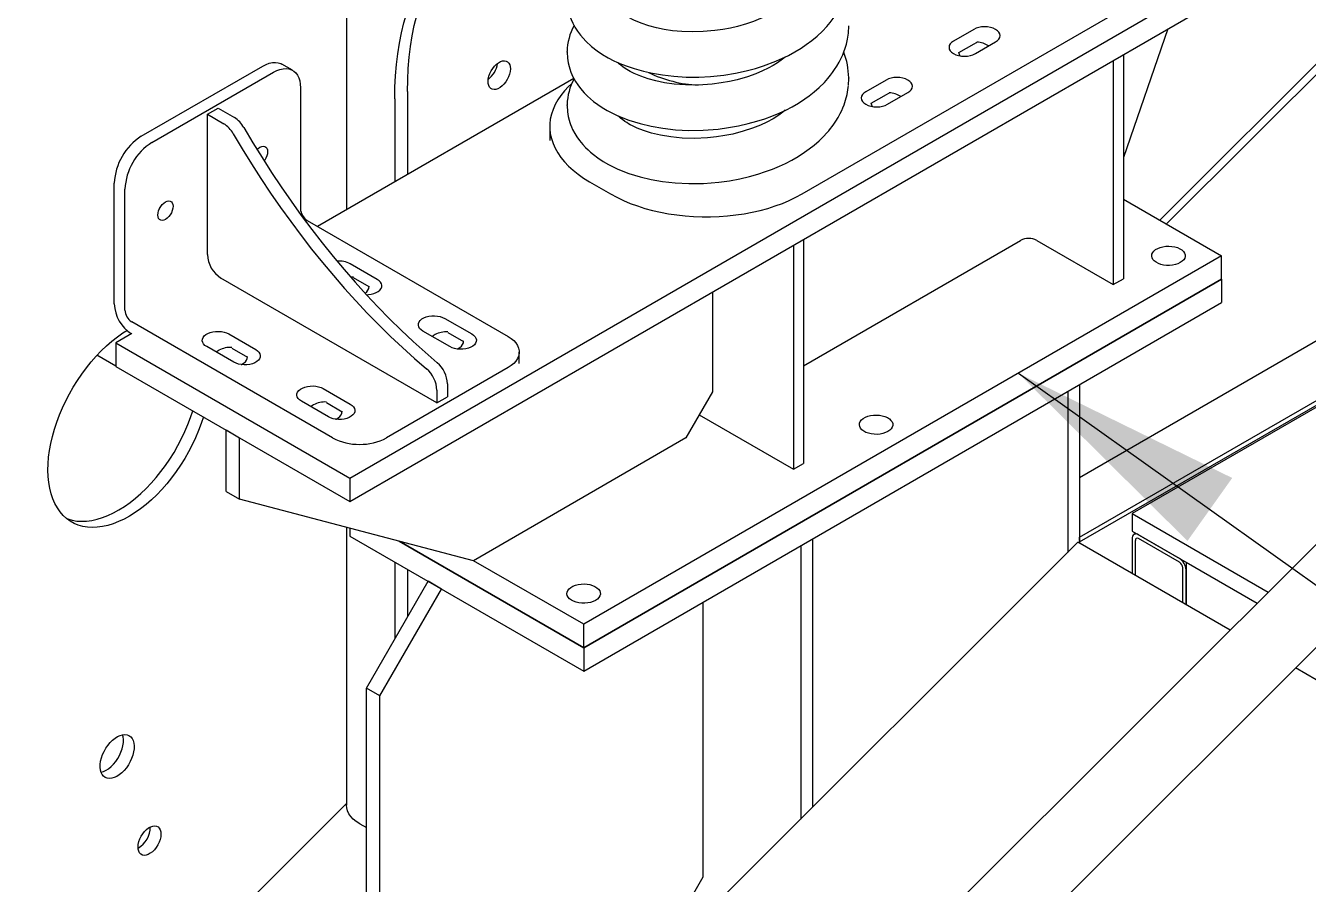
# Model space of a CAD drawing. Header units: millimetres. Extents: x 0 to 55611, y 0 to 32827.
# Drawn here: x 35258 to 35941, y 12356 to 12813 of the extents above; entities that cross this region are included whole.
import ezdxf

# ---------------------------------------------------------------- set-up
doc = ezdxf.new("R2010")
doc.units = ezdxf.units.MM
doc.header["$LTSCALE"] = 10
doc.linetypes.add('SLD-Continua', pattern=[0])
doc.layers.add('EQUIPO', color=30, linetype='SLD-Continua')
doc.layers.add('STRUC', color=5, linetype='SLD-Continua')
doc.styles.add('1', font='romans.shx', dxfattribs={"height": 125})
doc.dimstyles.new('50', dxfattribs={"dimscale": 0, "dimtxt": 125, "dimasz": 125, "dimexe": 125, "dimexo": 125, "dimgap": 50, "dimtad": 1, "dimdec": 0, "dimlfac": 49.861111, "dimzin": 1, "dimtxsty": '1', "dimcen": 2.5, "dimclrd": 1, "dimclre": 1, "dimadec": 0, "dimazin": 0, "dimtfac": 1, "dimtdec": 0, "dimtmove": 0, "dimatfit": 3, "dimfxl": 1, "dimtzin": 1, "dimarcsym": 0})

msp = doc.modelspace()

# ---------------------------------------------------------------- linework, layer by layer
at = {"color": 7, "linetype": 'SLD-Continua', "lineweight": 25}
for p, q in [((35430.52, 12572.4), (35939.64, 12866.31)), ((35430.52, 12559.96), (35939.64, 12853.86)), ((35865.83, 12811.26), (35842.12, 12742.8)), ((35842.12, 12797.57), (35842.12, 12678.4)), ((35836.66, 12794.42), (35836.66, 12675.25)), ((35549.74, 12784.91), (35413.41, 12706.21)), ((35842.12, 12720.73), (35894.38, 12690.56)), ((35666.54, 12696.21), (35666.54, 12577.04)), ((35672, 12699.36), (35672, 12580.19)), ((35672, 12632.12), (35787.38, 12698.72)), ((35796, 12698.72), (35836.66, 12675.25)), ((35894.38, 12690.56), (35554.97, 12494.62)), ((35894.38, 12678.12), (35894.38, 12690.56)), ((35894.38, 12678.12), (35554.97, 12482.18)), ((35836.66, 12675.25), (35842.12, 12678.4)), ((35623.51, 12671.36), (35623.51, 12618.21)), ((35314.65, 12649.2), (35306.07, 12644.24)), ((35306.07, 12644.24), (35306.07, 12631.8)), ((35306.07, 12644.24), (35430.52, 12572.4)), ((35306.07, 12631.8), (35430.52, 12559.96)), ((35623.51, 12618.21), (35609.36, 12593.72)), ((35616.43, 12605.96), (35666.54, 12577.04)), ((35364.7, 12565.29), (35364.7, 12597.95)), ((35364.7, 12597.95), (35371.89, 12593.8)), ((35371.89, 12561.14), (35371.89, 12593.8)), ((35609.36, 12593.72), (35496.34, 12528.47)), ((35666.54, 12577.04), (35672, 12580.19)), ((35430.52, 12572.4), (35430.52, 12559.96)), ((35364.7, 12565.29), (35371.89, 12561.14)), ((35496.34, 12528.47), (35371.89, 12561.14)), ((35554.97, 12482.18), (35456.8, 12538.85)), ((35554.97, 12494.62), (35496.34, 12528.47)), ((35554.97, 12482.18), (35554.97, 12494.62))]:
    msp.add_line(p, q, dxfattribs=at)
at = {"color": 7, "linetype": 'SLD-Continua', "lineweight": 25, "flags": 128}
for points in [[(35872.38, 12686.93), (35871.16, 12686.34), (35869.78, 12685.89), (35868.27, 12685.58), (35866.7, 12685.44), (35865.1, 12685.46), (35863.54, 12685.64), (35862.06, 12685.99), (35860.71, 12686.48), (35859.54, 12687.1), (35858.57, 12687.83), (35857.85, 12688.65), (35857.39, 12689.53), (35857.21, 12690.44), (35857.32, 12691.36), (35857.71, 12692.25), (35858.37, 12693.09), (35859.27, 12693.85), (35860.4, 12694.5), (35861.71, 12695.02), (35863.16, 12695.4), (35864.71, 12695.63), (35866.3, 12695.69), (35867.88, 12695.59), (35869.41, 12695.32), (35870.83, 12694.91), (35872.1, 12694.35), (35873.17, 12693.67), (35874.02, 12692.89), (35874.61, 12692.04), (35874.93, 12691.13), (35874.97, 12690.21), (35874.72, 12689.31), (35874.19, 12688.44), (35873.41, 12687.64), (35872.38, 12686.93)], [(35432.43, 12679.19), (35431.3, 12679.19), (35431.06, 12679.18)], [(35475.9, 12648.67), (35474.87, 12647.96), (35474.5, 12647.62)], [(35360.95, 12640.37), (35359.93, 12639.66), (35359.55, 12639.32)], [(35487.67, 12641), (35487.88, 12641.1), (35489.01, 12641.75), (35489.91, 12642.5), (35490.57, 12643.34), (35490.96, 12644.23), (35491.07, 12645.15), (35491.06, 12645.35)], [(35372.72, 12632.7), (35372.93, 12632.8), (35374.06, 12633.45), (35374.97, 12634.21), (35375.63, 12635.05), (35376.02, 12635.94), (35376.12, 12636.86), (35376.11, 12637.05)], [(35411.24, 12611.34), (35410.22, 12610.63), (35409.84, 12610.29)], [(35423.01, 12603.67), (35423.22, 12603.77), (35424.35, 12604.42), (35425.26, 12605.18), (35425.92, 12606.02), (35426.31, 12606.91), (35426.41, 12607.83), (35426.4, 12608.02)], [(35716.82, 12597.13), (35715.6, 12596.54), (35714.21, 12596.08), (35712.71, 12595.78), (35711.13, 12595.63), (35709.54, 12595.65), (35707.98, 12595.84), (35706.5, 12596.18), (35705.15, 12596.67), (35703.97, 12597.29), (35703.01, 12598.02), (35702.28, 12598.84), (35701.83, 12599.73), (35701.65, 12600.64), (35701.75, 12601.56), (35702.14, 12602.45), (35702.8, 12603.29), (35703.71, 12604.04), (35704.84, 12604.69), (35706.15, 12605.22), (35707.6, 12605.6), (35709.14, 12605.82), (35710.73, 12605.89), (35712.32, 12605.78), (35713.84, 12605.52), (35715.26, 12605.1), (35716.53, 12604.54), (35717.61, 12603.86), (35718.46, 12603.08), (35719.05, 12602.23), (35719.37, 12601.33), (35719.4, 12600.41), (35719.16, 12599.5), (35718.63, 12598.63), (35717.84, 12597.83), (35716.82, 12597.13)], [(35561.26, 12507.32), (35560.03, 12506.73), (35558.65, 12506.28), (35557.14, 12505.97), (35555.57, 12505.83), (35553.98, 12505.85), (35552.41, 12506.03), (35550.94, 12506.38), (35549.59, 12506.87), (35548.41, 12507.49), (35547.44, 12508.22), (35546.72, 12509.04), (35546.26, 12509.92), (35546.08, 12510.83), (35546.19, 12511.75), (35546.58, 12512.64), (35547.24, 12513.48), (35548.15, 12514.24), (35549.27, 12514.89), (35550.58, 12515.41), (35552.04, 12515.79), (35553.58, 12516.02), (35555.17, 12516.08), (35556.75, 12515.98), (35558.28, 12515.71), (35559.7, 12515.3), (35560.97, 12514.74), (35562.04, 12514.06), (35562.89, 12513.28), (35563.49, 12512.43), (35563.81, 12511.52), (35563.84, 12510.6), (35563.59, 12509.7), (35563.07, 12508.83), (35562.28, 12508.03), (35561.26, 12507.32)]]:
    msp.add_lwpolyline(points, dxfattribs=at)
at = {"color": 7, "linetype": 'SLD-Continua', "lineweight": 25}
for centre, radius, start, end in [((35763.85, 12792.68), 11.54, 55.24212, 88.41912), ((35757.91, 12799.23), 3.53, 186.83926, 221.91098), ((35717.18, 12765.74), 11.54, 55.24212, 88.41912), ((35711.24, 12772.29), 3.53, 186.83927, 221.91111), ((35791.69, 12690.4), 9.37, 62.60967, 117.39033), ((35436.62, 12674.35), 4.15, 299.09562, 0.41995), ((35481.99, 12637.17), 13.01, 86.77304, 117.92098), ((35367.04, 12628.88), 13.01, 86.77304, 117.92098), ((35417.33, 12599.84), 13.01, 86.77304, 117.92098)]:
    msp.add_arc(centre, radius, start, end, dxfattribs=at)
at = {"layer": 'EQUIPO', "linetype": 'SLD-Continua', "lineweight": 25}
for p, q in [((35428.78, 13836.57), (35428.78, 12715.09)), ((35861.46, 12709.57), (36196.18, 13043.47)), ((35865.05, 12707.49), (36199.77, 13041.4)), ((35671.14, 12723.46), (35856.68, 12830.57)), ((35762.5, 12810.98), (35751.75, 12804.77)), ((35762.5, 12803.14), (35754.46, 12798.5)), ((35763.35, 12798.08), (35774.09, 12804.28)), ((35546.22, 12798.77), (35546.21, 12799.21)), ((35319.62, 12754.15), (35384.28, 12791.48)), ((35400.09, 12789.22), (35394.44, 12792.48)), ((35325.28, 12750.88), (35389.93, 12788.21)), ((35695.82, 12781.54), (35696.01, 12784.63)), ((35695.98, 12785.27), (35695.95, 12784.62)), ((35715.83, 12784.04), (35705.08, 12777.83)), ((35404.3, 12779.91), (35404.3, 12715.62)), ((35461.27, 12778), (35461.27, 12733.84)), ((35715.83, 12776.2), (35707.79, 12771.56)), ((35716.68, 12771.14), (35727.43, 12777.34)), ((35354.78, 12765.84), (35360.43, 12769.11)), ((35360.43, 12769.11), (35369.12, 12764.09)), ((35454.48, 12774.08), (35454.48, 12729.92)), ((35546.2, 12770.48), (35546.17, 12770.93)), ((35354.78, 12691.18), (35354.78, 12765.84)), ((35354.78, 12765.84), (35363.46, 12760.83)), ((35536.91, 12759.38), (35536.91, 12751.88)), ((35305.25, 12664.97), (35305.25, 12729.26)), ((35558, 12729.99), (35569.32, 12723.46)), ((35310.91, 12661.7), (35310.91, 12726)), ((35407.89, 12709.4), (35514.77, 12647.7)), ((35445.17, 12678.03), (35430.8, 12686.32)), ((35476.91, 12612.37), (35361.96, 12678.73)), ((35440.77, 12674.04), (35432.43, 12678.85)), ((35421.37, 12593.79), (35314.5, 12655.48)), ((35481.09, 12657.29), (35495.46, 12649)), ((35366.14, 12649), (35380.51, 12640.7)), ((35483.78, 12642.26), (35469.42, 12650.55)), ((35482.72, 12649.82), (35491.06, 12645.01)), ((35368.84, 12633.96), (35354.47, 12642.26)), ((35367.77, 12641.52), (35376.11, 12636.71)), ((35520.72, 12633.22), (35520.72, 12639.41)), ((35306.07, 12631.84), (35296.01, 12637.65)), ((35514.77, 12631.11), (35450.11, 12593.79)), ((35416.43, 12619.97), (35430.8, 12611.67)), ((35476.91, 12619.18), (35476.91, 12612.37)), ((35482.56, 12622.45), (35482.56, 12615.64)), ((35419.13, 12604.93), (35404.76, 12613.23)), ((35418.06, 12612.49), (35426.4, 12607.68)), ((35476.91, 12612.37), (35482.56, 12615.64)), ((35428.78, 12546.2), (35428.78, 12398.39)), ((35454.48, 12527.75), (35454.48, 12486.87)), ((35461.27, 12523.83), (35461.27, 12498.62)), ((35428.78, 12399.4), (35231.68, 12202.77)), ((35435.81, 12388.6), (35439.37, 12386.54))]:
    msp.add_line(p, q, dxfattribs=at)
at = {"layer": 'EQUIPO', "linetype": 'SLD-Continua', "lineweight": 25, "flags": 128}
for points in [[(35454.48, 12774.08), (35454.58, 12780.26), (35454.88, 12786.31), (35455.38, 12792.23), (35456.09, 12798.01), (35456.98, 12803.65), (35458.08, 12809.12), (35459.37, 12814.43), (35460.86, 12819.57), (35462.54, 12824.54), (35464.41, 12829.31), (35466.46, 12833.89), (35468.7, 12838.28), (35471.12, 12842.46), (35473.72, 12846.43), (35476.49, 12850.18), (35479.43, 12853.72), (35482.54, 12857.02), (35485.81, 12860.1), (35489.24, 12862.94), (35492.82, 12865.55), (35496.55, 12867.91), (35500.42, 12870.02), (35504.43, 12871.89), (35508.57, 12873.51), (35512.84, 12874.87), (35517.23, 12875.98), (35521.54, 12876.8)], [(35461.27, 12778), (35461.37, 12784.17), (35461.67, 12790.23), (35462.17, 12796.15), (35462.87, 12801.93), (35463.77, 12807.57), (35464.87, 12813.04), (35466.16, 12818.35), (35467.65, 12823.49), (35469.33, 12828.45), (35471.19, 12833.23), (35473.25, 12837.81), (35475.49, 12842.2), (35477.91, 12846.38), (35480.51, 12850.35), (35483.28, 12854.1), (35486.22, 12857.63), (35489.33, 12860.94), (35492.6, 12864.02), (35496.03, 12866.86), (35499.61, 12869.46), (35500.52, 12870.07)], [(35546.15, 12827.08), (35546.32, 12823.95), (35546.8, 12821.09), (35547.48, 12818.51), (35548.28, 12816.27), (35549.16, 12814.28), (35550.29, 12812.17), (35551.67, 12809.98), (35553.23, 12807.87), (35556.06, 12804.7), (35559.14, 12801.86), (35562.1, 12799.56), (35565.04, 12797.59), (35568.05, 12795.83), (35571.08, 12794.26), (35574.13, 12792.88), (35577.59, 12791.51), (35581.77, 12790.09), (35586.73, 12788.7), (35591.5, 12787.64), (35596.88, 12786.72), (35602.87, 12786.03), (35609.47, 12785.63), (35616.17, 12785.6), (35622.48, 12785.92), (35629.49, 12786.65), (35635.81, 12787.67), (35641.45, 12788.89), (35646.39, 12790.2), (35650.66, 12791.54), (35657.25, 12794.03), (35663.99, 12797.16), (35670.6, 12800.96), (35673.39, 12802.84), (35676.28, 12804.98), (35679.2, 12807.41), (35682.02, 12810.05), (35684.34, 12812.51), (35686.19, 12814.71), (35687.77, 12816.81), (35689.21, 12818.92), (35690.62, 12821.27), (35691.9, 12823.72), (35692.99, 12826.18), (35693.41, 12827.23), (35693.73, 12828.13), (35694.03, 12828.99), (35694.44, 12830.34), (35694.94, 12832.23), (35695.44, 12834.68), (35695.84, 12837.68), (35695.95, 12840.09)], [(35662.2, 12824.59), (35660.98, 12823.6), (35658.73, 12821.98), (35656.53, 12820.56), (35654.13, 12819.18), (35652, 12818.08), (35649.92, 12817.09), (35647.85, 12816.19), (35645.4, 12815.22), (35641.56, 12813.89), (35636.8, 12812.53), (35633.1, 12811.67), (35628.98, 12810.9), (35624.7, 12810.29), (35618.5, 12809.76), (35612.64, 12809.62), (35607.2, 12809.81), (35602.22, 12810.28), (35597.72, 12810.95), (35593.64, 12811.79), (35589.57, 12812.87), (35585.54, 12814.23), (35581.68, 12815.89), (35578.29, 12817.71), (35576.54, 12818.85), (35575.16, 12819.88), (35574.09, 12820.78), (35573.2, 12821.64)], [(35546.15, 12798.79), (35546.32, 12795.64), (35546.72, 12793.13), (35547.17, 12791.25), (35547.54, 12790), (35548.16, 12788.27), (35549.28, 12785.74), (35550.6, 12783.34), (35551.82, 12781.47), (35553.31, 12779.47), (35555.21, 12777.28), (35557.05, 12775.42), (35558.6, 12774.01), (35560.28, 12772.63), (35562.42, 12771.03), (35564.88, 12769.39), (35567.51, 12767.82), (35570.3, 12766.35), (35573.16, 12765), (35579.03, 12762.69), (35584.97, 12760.85), (35590.89, 12759.45), (35597.07, 12758.38), (35603.76, 12757.64), (35610.92, 12757.28), (35618.52, 12757.37), (35626.49, 12757.98), (35631.96, 12758.71), (35637.43, 12759.69), (35642.5, 12760.85), (35647.12, 12762.12), (35651.3, 12763.46), (35655.06, 12764.84), (35659.01, 12766.48), (35662.46, 12768.08), (35665.84, 12769.84), (35669.2, 12771.78), (35672.59, 12773.97), (35675, 12775.69), (35677.53, 12777.69), (35680.24, 12780.04), (35683.01, 12782.77), (35684.86, 12784.8), (35686.29, 12786.54), (35687.37, 12787.95), (35688.5, 12789.55), (35689.71, 12791.42), (35690.98, 12793.62), (35692.01, 12795.66), (35692.81, 12797.42), (35693.45, 12799.03), (35694.1, 12800.91), (35694.73, 12803.08), (35695.32, 12805.69), (35695.8, 12808.97), (35696.01, 12812.94)], [(35774.09, 12804.28), (35775.11, 12805), (35775.87, 12805.82), (35776.34, 12806.71), (35776.5, 12807.63), (35776.34, 12808.55), (35775.87, 12809.44), (35775.11, 12810.26), (35774.09, 12810.98), (35772.85, 12811.57), (35771.43, 12812), (35769.9, 12812.27), (35768.3, 12812.36), (35766.7, 12812.27), (35765.16, 12812), (35763.74, 12811.57), (35762.5, 12810.98)], [(35751.75, 12804.77), (35750.73, 12804.05), (35749.97, 12803.24), (35749.51, 12802.35), (35749.35, 12801.42), (35749.51, 12800.5), (35749.97, 12799.61), (35750.73, 12798.79), (35751.75, 12798.08), (35752.99, 12797.49), (35754.41, 12797.05), (35755.95, 12796.78), (35757.55, 12796.69), (35759.15, 12796.78), (35760.69, 12797.05), (35762.1, 12797.49), (35763.35, 12798.08)], [(35764.17, 12803.88), (35763.74, 12803.73), (35762.5, 12803.14)], [(35662.34, 12796.39), (35662.16, 12796.23), (35660.04, 12794.6), (35658.05, 12793.22), (35655.71, 12791.77), (35653.06, 12790.31), (35650.1, 12788.87), (35646.51, 12787.35), (35642.07, 12785.75), (35636.71, 12784.2), (35632.62, 12783.27), (35628.13, 12782.46), (35623.25, 12781.83), (35618.31, 12781.45), (35613.63, 12781.31), (35609.22, 12781.4), (35603.19, 12781.86), (35597.89, 12782.61), (35593.33, 12783.56), (35589.21, 12784.68), (35585.34, 12786.01), (35581.79, 12787.53), (35579.65, 12788.62), (35577.93, 12789.63), (35576.58, 12790.52), (35575.76, 12791.11), (35574.86, 12791.81), (35573.88, 12792.67), (35573.27, 12793.27)], [(35384.28, 12791.48), (35386.01, 12792.35), (35387.72, 12792.98), (35389.37, 12793.34), (35390.95, 12793.43), (35392.44, 12793.25), (35393.8, 12792.8), (35394.44, 12792.48)], [(35389.93, 12788.21), (35391.67, 12789.09), (35393.37, 12789.71), (35395.03, 12790.07), (35396.61, 12790.16), (35398.1, 12789.99), (35399.46, 12789.54), (35400.69, 12788.83), (35401.76, 12787.87), (35402.66, 12786.67), (35403.37, 12785.26), (35403.88, 12783.64), (35404.2, 12781.85), (35404.3, 12779.91)], [(35515.62, 12792.2), (35515.9, 12791.14), (35515.97, 12789.92), (35515.85, 12788.59), (35515.53, 12787.2), (35515.02, 12785.78), (35514.34, 12784.4), (35513.52, 12783.09), (35512.57, 12781.9), (35511.54, 12780.87), (35510.46, 12780.04), (35509.37, 12779.43), (35508.29, 12779.07), (35507.28, 12778.97), (35506.36, 12779.13), (35505.57, 12779.54), (35504.92, 12780.19), (35504.45, 12781.07), (35504.18, 12782.13), (35504.1, 12783.35), (35504.22, 12784.68), (35504.54, 12786.07), (35505.05, 12787.49), (35505.73, 12788.87), (35506.55, 12790.18), (35507.5, 12791.37), (35508.53, 12792.4), (35509.61, 12793.23), (35510.71, 12793.84), (35511.78, 12794.2), (35512.79, 12794.3), (35513.71, 12794.15), (35514.51, 12793.73), (35515.15, 12793.08), (35515.62, 12792.2)], [(35727.43, 12777.34), (35728.44, 12778.06), (35729.2, 12778.88), (35729.67, 12779.76), (35729.83, 12780.69), (35729.67, 12781.61), (35729.2, 12782.5), (35728.44, 12783.32), (35727.43, 12784.04), (35726.18, 12784.62), (35724.76, 12785.06), (35723.23, 12785.33), (35721.63, 12785.42), (35720.03, 12785.33), (35718.49, 12785.06), (35717.07, 12784.62), (35715.83, 12784.04)], [(35548.45, 12781.94), (35546.94, 12780.54), (35544.76, 12778.25), (35542.84, 12775.89), (35541.17, 12773.46), (35539.77, 12770.98), (35538.65, 12768.45), (35537.8, 12765.88), (35537.23, 12763.29), (35536.95, 12760.69), (35536.95, 12758.07), (35537.23, 12755.47), (35537.8, 12752.88), (35538.65, 12750.31), (35539.77, 12747.78), (35541.17, 12745.3), (35542.84, 12742.87), (35544.76, 12740.51), (35546.94, 12738.22), (35549.36, 12736.02), (35552.02, 12733.9), (35554.91, 12731.89), (35558, 12729.99)], [(35546.15, 12770.48), (35546.34, 12767.21), (35546.76, 12764.62), (35547.23, 12762.73), (35547.61, 12761.49), (35548, 12760.39), (35548.49, 12759.15), (35549.11, 12757.78), (35550.26, 12755.62), (35551.39, 12753.78), (35552.78, 12751.84), (35554.48, 12749.78), (35555.98, 12748.17), (35557.33, 12746.85), (35558.57, 12745.74), (35560.23, 12744.36), (35562.52, 12742.66), (35565.33, 12740.8), (35568.1, 12739.19), (35570.68, 12737.86), (35573.21, 12736.68), (35579.06, 12734.37), (35584.96, 12732.55), (35590.8, 12731.17), (35596.96, 12730.1), (35603.68, 12729.34), (35610.94, 12728.98), (35618.69, 12729.08), (35626.86, 12729.72), (35632.49, 12730.49), (35638.06, 12731.52), (35643.13, 12732.7), (35647.71, 12733.99), (35651.79, 12735.33), (35655.39, 12736.67), (35659.12, 12738.22), (35662.37, 12739.74), (35665.69, 12741.45), (35669.07, 12743.4), (35672.53, 12745.63), (35674.99, 12747.39), (35677.57, 12749.41), (35680.23, 12751.73), (35682.83, 12754.27), (35684.19, 12755.75), (35685.35, 12757.08), (35686.3, 12758.25), (35687.1, 12759.28), (35688.04, 12760.58), (35689.13, 12762.2), (35690.35, 12764.19), (35691.43, 12766.17), (35692.25, 12767.86), (35692.89, 12769.32), (35693.49, 12770.85), (35694.34, 12773.37), (35695.1, 12776.32), (35695.73, 12780.07), (35695.79, 12781.08)], [(35705.08, 12777.83), (35704.06, 12777.11), (35703.3, 12776.29), (35702.84, 12775.41), (35702.68, 12774.48), (35702.84, 12773.56), (35703.3, 12772.67), (35704.06, 12771.85), (35705.08, 12771.14), (35706.32, 12770.55), (35707.74, 12770.11), (35709.28, 12769.84), (35710.88, 12769.75), (35712.48, 12769.84), (35714.02, 12770.11), (35715.43, 12770.55), (35716.68, 12771.14)], [(35717.5, 12776.94), (35717.07, 12776.79), (35715.83, 12776.2)], [(35662.12, 12767.93), (35661.01, 12767.01), (35658.75, 12765.39), (35655.72, 12763.47), (35652.47, 12761.71), (35648.97, 12760.06), (35644.8, 12758.39), (35639.91, 12756.78), (35634.27, 12755.32), (35630.11, 12754.48), (35625.63, 12753.8), (35620.89, 12753.31), (35613.89, 12753.01), (35607.32, 12753.2), (35601.28, 12753.79), (35595.82, 12754.7), (35590.98, 12755.86), (35586.76, 12757.18), (35583.39, 12758.5), (35580.88, 12759.68), (35579.79, 12760.25), (35578.84, 12760.78), (35577.86, 12761.38), (35576.84, 12762.04), (35575.76, 12762.8), (35574.53, 12763.79), (35573.27, 12764.96)], [(35368.52, 12755.5), (35373.29, 12747.46), (35378.19, 12739.5), (35383.23, 12731.65), (35388.4, 12723.9), (35393.69, 12716.27), (35399.1, 12708.76), (35404.62, 12701.37), (35410.25, 12694.12), (35415.99, 12687.01), (35421.82, 12680.05), (35427.75, 12673.25), (35433.76, 12666.61), (35439.86, 12660.13), (35446.03, 12653.83), (35452.27, 12647.7), (35458.58, 12641.77), (35464.94, 12636.02), (35471.35, 12630.47)], [(35374.18, 12758.76), (35378.94, 12750.72), (35383.85, 12742.77), (35388.89, 12734.92), (35394.05, 12727.17), (35399.34, 12719.54), (35404.75, 12712.02), (35410.28, 12704.64), (35415.91, 12697.39), (35421.65, 12690.28), (35427.48, 12683.32), (35433.41, 12676.52), (35439.42, 12669.87), (35445.52, 12663.4), (35451.69, 12657.09), (35457.93, 12650.97), (35464.23, 12645.03), (35470.6, 12639.28), (35477.01, 12633.73)], [(35381.19, 12747.03), (35381.85, 12747.65), (35382.75, 12748.29)], [(35382.75, 12748.29), (35383.65, 12748.69), (35384.5, 12748.84), (35385.27, 12748.73), (35385.91, 12748.36), (35386.39, 12747.75), (35386.69, 12746.94), (35386.79, 12745.95), (35386.69, 12744.86), (35386.39, 12743.7), (35385.91, 12742.53), (35385.27, 12741.42), (35384.97, 12741)], [(35569.32, 12723.46), (35572.61, 12721.67), (35576.1, 12720.01), (35579.76, 12718.47), (35583.58, 12717.07), (35587.54, 12715.81), (35591.63, 12714.7), (35595.84, 12713.74), (35600.14, 12712.93), (35604.52, 12712.28), (35608.96, 12711.8), (35613.45, 12711.47), (35617.97, 12711.3), (35622.49, 12711.3), (35627, 12711.47), (35631.49, 12711.8), (35635.93, 12712.28), (35640.32, 12712.93), (35644.62, 12713.74), (35648.82, 12714.7), (35652.91, 12715.81), (35656.88, 12717.07), (35660.7, 12718.47), (35664.36, 12720.01), (35667.84, 12721.67), (35671.14, 12723.46)], [(35332.46, 12719.26), (35333.36, 12719.66), (35334.21, 12719.81), (35334.98, 12719.7), (35335.62, 12719.33), (35336.1, 12718.72), (35336.4, 12717.9), (35336.5, 12716.92), (35336.4, 12715.83), (35336.1, 12714.67), (35335.62, 12713.5), (35334.98, 12712.39), (35334.21, 12711.39), (35333.36, 12710.55), (35332.46, 12709.92), (35331.56, 12709.52), (35330.7, 12709.37), (35329.94, 12709.48), (35329.3, 12709.85), (35328.82, 12710.46), (35328.52, 12711.27), (35328.42, 12712.25), (35328.52, 12713.35), (35328.82, 12714.51), (35329.3, 12715.67), (35329.94, 12716.78), (35330.7, 12717.78), (35331.56, 12718.62), (35332.46, 12719.26)], [(35439.4, 12669.89), (35440.47, 12669.94), (35441.96, 12670.14), (35443.35, 12670.5), (35444.61, 12670.99), (35445.68, 12671.61), (35446.54, 12672.34), (35447.16, 12673.14), (35447.51, 12674), (35447.58, 12674.88), (35447.37, 12675.75), (35446.88, 12676.58), (35446.14, 12677.35), (35445.17, 12678.03)], [(35469.42, 12650.55), (35468.44, 12651.23), (35467.7, 12652), (35467.22, 12652.83), (35467.01, 12653.7), (35467.08, 12654.58), (35467.43, 12655.44), (35468.04, 12656.24), (35468.9, 12656.97), (35469.98, 12657.59), (35471.24, 12658.09), (35472.63, 12658.44), (35474.11, 12658.64), (35475.63, 12658.68), (35477.14, 12658.56), (35478.59, 12658.28), (35479.92, 12657.85), (35481.09, 12657.29)], [(35352.64, 12604.91), (35351.49, 12601.39), (35350.06, 12597.6), (35348.47, 12593.82), (35346.71, 12590.08), (35344.79, 12586.4), (35342.72, 12582.78), (35340.52, 12579.26), (35338.19, 12575.84), (35335.74, 12572.54), (35333.18, 12569.37), (35330.54, 12566.36), (35327.81, 12563.52), (35325.01, 12560.85), (35322.15, 12558.37), (35319.26, 12556.09), (35316.33, 12554.03), (35313.39, 12552.19), (35310.45, 12550.58), (35307.52, 12549.21), (35304.61, 12548.09), (35301.75, 12547.22), (35298.94, 12546.6), (35296.19, 12546.23), (35293.52, 12546.13), (35290.95, 12546.29), (35288.47, 12546.7), (35286.11, 12547.37), (35283.88, 12548.3), (35281.78, 12549.47), (35279.83, 12550.89), (35278.04, 12552.55), (35276.4, 12554.43), (35274.94, 12556.54), (35273.66, 12558.85), (35272.56, 12561.37), (35271.65, 12564.08), (35270.93, 12566.96), (35270.41, 12570), (35270.08, 12573.19), (35269.96, 12576.52), (35270.04, 12579.96), (35270.32, 12583.5), (35270.79, 12587.13), (35271.47, 12590.83), (35272.34, 12594.58), (35273.4, 12598.36), (35274.64, 12602.16), (35276.06, 12605.96), (35277.66, 12609.74), (35279.42, 12613.48), (35281.34, 12617.16), (35283.4, 12620.78), (35285.61, 12624.3), (35287.94, 12627.72), (35290.39, 12631.02), (35292.94, 12634.18), (35295.59, 12637.2), (35298.32, 12640.04), (35301.12, 12642.71), (35303.97, 12645.19), (35306.87, 12647.46), (35309.8, 12649.53), (35311.91, 12650.87)], [(35354.47, 12642.26), (35353.5, 12642.93), (35352.75, 12643.7), (35352.27, 12644.54), (35352.06, 12645.41), (35352.13, 12646.29), (35352.48, 12647.14), (35353.09, 12647.95), (35353.95, 12648.67), (35355.03, 12649.29), (35356.29, 12649.79), (35357.68, 12650.15), (35359.17, 12650.35), (35360.69, 12650.39), (35362.2, 12650.27), (35363.64, 12649.99), (35364.97, 12649.56), (35366.14, 12649)], [(35495.46, 12649), (35496.43, 12648.32), (35497.17, 12647.55), (35497.66, 12646.72), (35497.87, 12645.85), (35497.8, 12644.97), (35497.45, 12644.11), (35496.83, 12643.31), (35495.97, 12642.58), (35494.9, 12641.96), (35493.64, 12641.46), (35492.24, 12641.11), (35490.76, 12640.91), (35489.24, 12640.87), (35487.73, 12640.99), (35486.29, 12641.27), (35484.96, 12641.7), (35483.78, 12642.26)], [(35514.77, 12647.7), (35516.39, 12646.64), (35517.79, 12645.47), (35518.93, 12644.22), (35519.8, 12642.9), (35520.38, 12641.52), (35520.68, 12640.11), (35520.68, 12638.7), (35520.38, 12637.29), (35519.8, 12635.92), (35518.93, 12634.59), (35517.79, 12633.34), (35516.39, 12632.17), (35514.77, 12631.11)], [(35380.51, 12640.7), (35381.48, 12640.03), (35382.23, 12639.26), (35382.71, 12638.42), (35382.92, 12637.55), (35382.85, 12636.67), (35382.5, 12635.82), (35381.89, 12635.01), (35381.03, 12634.29), (35379.95, 12633.67), (35378.69, 12633.17), (35377.3, 12632.81), (35375.81, 12632.61), (35374.29, 12632.57), (35372.78, 12632.69), (35371.34, 12632.97), (35370.01, 12633.4), (35368.84, 12633.96)], [(35404.76, 12613.23), (35403.78, 12613.9), (35403.04, 12614.67), (35402.56, 12615.5), (35402.35, 12616.38), (35402.42, 12617.25), (35402.77, 12618.11), (35403.38, 12618.91), (35404.24, 12619.64), (35405.32, 12620.26), (35406.58, 12620.76), (35407.97, 12621.11), (35409.45, 12621.32), (35410.98, 12621.36), (35412.49, 12621.23), (35413.93, 12620.96), (35415.26, 12620.53), (35416.43, 12619.97)], [(35430.8, 12611.67), (35431.77, 12610.99), (35432.52, 12610.23), (35433, 12609.39), (35433.21, 12608.52), (35433.14, 12607.64), (35432.79, 12606.79), (35432.18, 12605.98), (35431.31, 12605.26), (35430.24, 12604.63), (35428.98, 12604.14), (35427.59, 12603.78), (35426.1, 12603.58), (35424.58, 12603.54), (35423.07, 12603.66), (35421.63, 12603.94), (35420.3, 12604.37), (35419.13, 12604.93)], [(35279.89, 12550.84), (35280.46, 12550.64), (35282.82, 12549.97), (35285.29, 12549.55), (35287.87, 12549.4), (35290.53, 12549.5), (35293.28, 12549.86), (35296.09, 12550.48), (35298.96, 12551.36), (35301.86, 12552.48), (35304.79, 12553.85), (35307.73, 12555.46), (35310.67, 12557.3), (35313.6, 12559.36), (35316.5, 12561.63), (35319.35, 12564.11), (35322.15, 12566.78), (35324.88, 12569.63), (35327.53, 12572.64), (35330.08, 12575.8), (35332.53, 12579.1), (35334.86, 12582.52), (35337.07, 12586.05), (35339.13, 12589.66), (35341.05, 12593.35), (35342.81, 12597.09), (35344.41, 12600.86), (35345.83, 12604.66), (35346.99, 12608.18)], [(35315.25, 12432.81), (35315.61, 12431.52), (35315.78, 12430.07), (35315.75, 12428.48), (35315.51, 12426.81), (35315.08, 12425.08), (35314.47, 12423.33), (35313.68, 12421.61), (35312.73, 12419.95), (35311.65, 12418.38), (35310.47, 12416.95), (35309.19, 12415.68), (35307.87, 12414.6), (35306.52, 12413.75), (35305.17, 12413.13), (35303.86, 12412.75), (35302.61, 12412.64), (35301.46, 12412.79), (35300.42, 12413.2), (35299.53, 12413.85), (35298.79, 12414.74), (35298.24, 12415.84), (35297.87, 12417.13), (35297.7, 12418.59), (35297.74, 12420.17), (35297.97, 12421.84), (35298.4, 12423.57), (35299.02, 12425.32), (35299.81, 12427.04), (35300.75, 12428.71), (35301.83, 12430.27), (35303.02, 12431.7), (35304.29, 12432.97), (35305.62, 12434.05), (35306.97, 12434.9), (35308.31, 12435.53), (35309.63, 12435.9), (35310.87, 12436.01), (35312.03, 12435.86), (35313.06, 12435.46), (35313.96, 12434.8), (35314.69, 12433.91), (35315.25, 12432.81)], [(35298.17, 12416.01), (35298.2, 12416.02), (35299.51, 12416.39), (35300.86, 12417.01), (35302.21, 12417.87), (35303.54, 12418.95), (35304.81, 12420.21), (35306, 12421.65), (35307.07, 12423.21), (35308.02, 12424.88), (35308.81, 12426.6), (35309.43, 12428.35), (35309.86, 12430.08), (35310.09, 12431.75), (35310.13, 12433.33), (35309.96, 12434.78), (35309.66, 12435.9)], [(35435.81, 12388.6), (35433.99, 12389.78), (35432.41, 12391.07), (35431.1, 12392.46), (35430.07, 12393.92), (35429.34, 12395.44), (35428.91, 12397), (35428.78, 12398.39)], [(35329.68, 12385.34), (35329.96, 12384.25), (35330.04, 12383), (35329.92, 12381.64), (35329.59, 12380.21), (35329.07, 12378.76), (35328.37, 12377.34), (35327.53, 12376), (35326.56, 12374.79), (35325.51, 12373.73), (35324.4, 12372.88), (35323.28, 12372.26), (35322.18, 12371.89), (35321.14, 12371.79), (35320.2, 12371.95), (35319.38, 12372.37), (35318.73, 12373.04), (35318.25, 12373.93), (35317.96, 12375.02), (35317.88, 12376.27), (35318.01, 12377.63), (35318.34, 12379.06), (35318.86, 12380.51), (35319.55, 12381.93), (35320.4, 12383.27), (35321.36, 12384.48), (35322.42, 12385.54), (35323.53, 12386.39), (35324.65, 12387.01), (35325.75, 12387.38), (35326.78, 12387.48), (35327.73, 12387.32), (35328.54, 12386.9), (35329.2, 12386.23), (35329.68, 12385.34)]]:
    msp.add_lwpolyline(points, dxfattribs=at)
at = {"layer": 'EQUIPO', "linetype": 'SLD-Continua', "lineweight": 25}
for centre, radius, start, end in [((35575.12, 12798.78), 28.95, 150.70396, 179.14292), ((35656.97, 12784.72), 39.01, 0.80448, 21.14273), ((35495.84, 12794.83), 13.41, 308.35311, 351.65227), ((35575.2, 12770.46), 29.03, 150.72516, 179.07256), ((35619.35, 12850.46), 69.23, 244.37597, 267.14867), ((35361.38, 12751.67), 14.64, 28.99492, 58.05808), ((35355.72, 12748.4), 14.64, 28.99492, 58.05808), ((35336.36, 12727.89), 31.14, 122.52009, 177.47991), ((35342.02, 12724.63), 31.14, 122.52009, 177.47991), ((35321.13, 12721.13), 9.85, 325.04505, 334.96033), ((35412.1, 12715.97), 7.81, 182.60548, 237.39452), ((35370.31, 12691.85), 15.55, 182.4764, 237.5236), ((35425.04, 12675.23), 12.5, 62.52821, 95.64526), ((35325.23, 12665.81), 19.99, 182.4214, 237.08076), ((35318.71, 12662.06), 7.81, 182.60548, 237.39452), ((35466.67, 12621.63), 15.92, 2.93295, 49.46776), ((35461.01, 12618.37), 15.92, 2.93295, 49.46776), ((35435.74, 12621.42), 31.14, 242.52431, 297.47569), ((35311.61, 12386.77), 12.76, 299.50537, 0.50001)]:
    msp.add_arc(centre, radius, start, end, dxfattribs=at)
at = {"layer": 'STRUC', "linetype": 'SLD-Continua', "lineweight": 25}
for p, q in [((36364.71, 12956.44), (34613.9, 11209.11)), ((34652.63, 11192.89), (36366.45, 12903.3)), ((35818.85, 12572.73), (36201.68, 12793.74)), ((35818.85, 12540.88), (36125.98, 12718.18)), ((35818.85, 12538.43), (36120.15, 12712.37)), ((36117.79, 12710.01), (35846.74, 12553.54)), ((35554.97, 12482.18), (35894.38, 12678.12)), ((35894.38, 12678.12), (35894.38, 12665.67)), ((35554.97, 12469.73), (35894.38, 12665.67)), ((35812.52, 12618.42), (35812.52, 12532.88)), ((35818.85, 12622.07), (35818.85, 12537.7)), ((35846.74, 12553.54), (35919.13, 12511.75)), ((35846.74, 12553.54), (35846.74, 12544.21)), ((35430.52, 12545.75), (35430.52, 12541.58)), ((35846.74, 12544.21), (35913.21, 12505.84)), ((35817.9, 12538.24), (34301.72, 11025.08)), ((35430.52, 12541.58), (35554.97, 12469.73)), ((35456.8, 12538.85), (35554.97, 12482.18)), ((35670.42, 12536.38), (35670.42, 12391.05)), ((35676.74, 12540.03), (35676.74, 12397.36)), ((35898.85, 12491.51), (35817.9, 12538.24)), ((35818.85, 12539.25), (35818.85, 12540.88)), ((35846.74, 12540.22), (35846.74, 12521.59)), ((35848.76, 12543.04), (35847.75, 12542.46)), ((35848.47, 12539.23), (35848.47, 12520.6)), ((35872.03, 12529.61), (35850.19, 12542.21)), ((35872.03, 12527.62), (35850.19, 12540.22)), ((35873.75, 12506), (35873.75, 12524.63)), ((35875.48, 12527.62), (35875.48, 12505)), ((35875.48, 12527.62), (35913.21, 12505.84)), ((35875.48, 12505), (35875.48, 12523.63)), ((35439.37, 12460.7), (35472.18, 12517.53)), ((35479.37, 12513.38), (35472.18, 12517.53)), ((35446.56, 12456.55), (35479.37, 12513.38)), ((35618.42, 12506.36), (35618.42, 12360.26)), ((35554.97, 12482.18), (35554.97, 12469.73)), ((36119.52, 12364.12), (35933.69, 12471.4)), ((35446.56, 12456.55), (35439.37, 12460.7)), ((35439.37, 12182.51), (35439.37, 12460.7)), ((35446.56, 12178.37), (35446.56, 12456.55)), ((35618.42, 12360.26), (35604.28, 12335.77))]:
    msp.add_line(p, q, dxfattribs=at)
for centre, radius, start, end in [((35848.84, 12540.56), 2.13, 50.79671, 189.21404), ((35849.52, 12539.4), 1.06, 50.79671, 189.21404), ((35867.99, 12523.29), 7.49, 2.60548, 57.39452), ((35870.01, 12524.46), 3.75, 2.60548, 57.39452)]:
    msp.add_arc(centre, radius, start, end, dxfattribs=at)

# ---------------------------------------------------------------- leaders
msp.add_leader([(35786.24, 12628.13), (37113.27, 11684.53)], dimstyle='50', override={"dimscale": 1, "dimlfac": 1})

doc.saveas('drawing.dxf')
